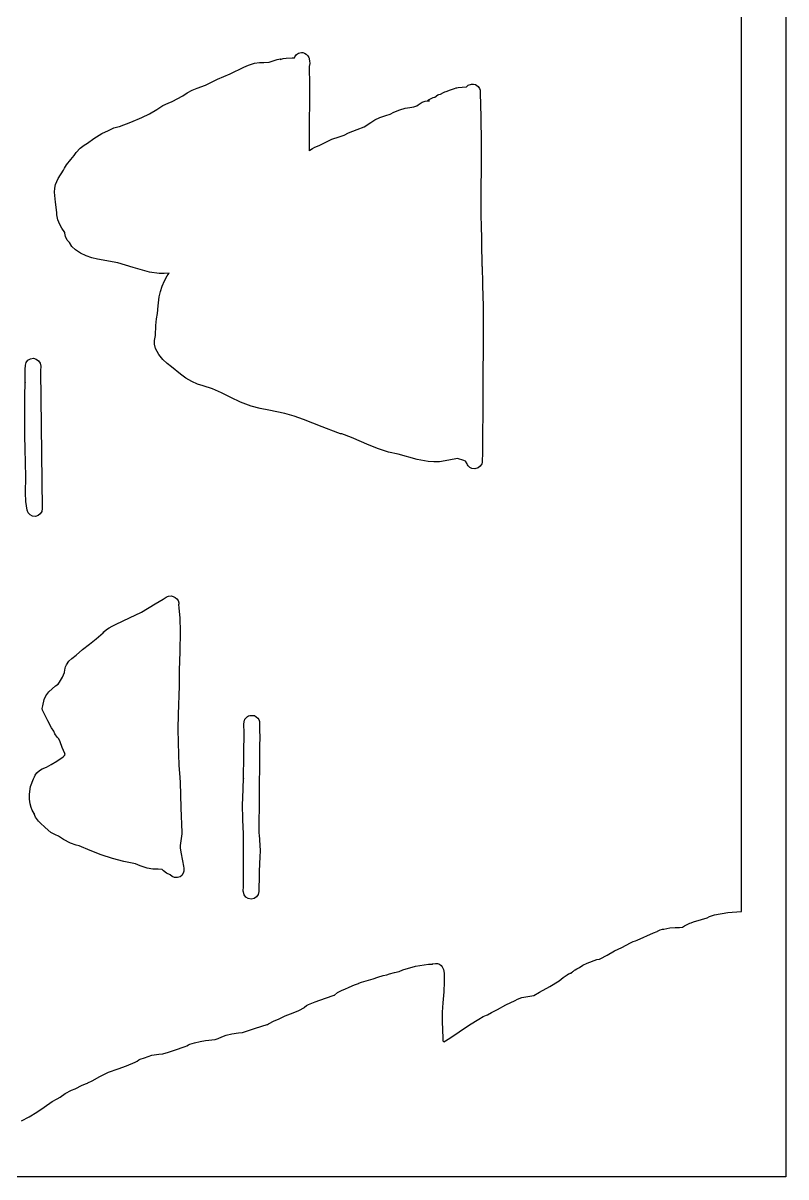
# Model space of a CAD drawing. Extents: x 2 to 598, y 673 to 2998.
# Drawn here: x 209.4 to 448, y 2302 to 2662.9 of the extents above; entities that cross this region are included whole.
import ezdxf

# ---------------------------------------------------------------- set-up
doc = ezdxf.new("R2010")
doc.units = 0

msp = doc.modelspace()

# ---------------------------------------------------------------- linework, layer by layer
at = {"layer": 'Calque 1'}
for p, q in [((434.07042, 2384.95928), (434.07, 2676.57)), ((294.25712, 2652.02249), (294.3796, 2652.33099)), ((294.3796, 2652.33099), (294.89067, 2653.00796)), ((294.89067, 2653.00796), (295.52164, 2653.42912)), ((295.52164, 2653.42912), (295.96866, 2653.58311)), ((295.96866, 2653.58311), (296.46681, 2653.64721)), ((296.46681, 2653.64721), (296.95515, 2653.60841)), ((296.95515, 2653.60841), (297.38097, 2653.48956)), ((297.38097, 2653.48956), (297.97938, 2653.15623)), ((297.97938, 2653.15623), (298.50339, 2652.6064)), ((298.50339, 2652.6064), (298.805296, 2652.074347)), ((274.20718, 2646.99428), (278.45085, 2649.05877)), ((278.45085, 2649.05877), (279.876701, 2649.689561)), ((279.876701, 2649.689561), (281.77521, 2650.30416)), ((281.77521, 2650.30416), (283.386606, 2650.535968)), ((283.386606, 2650.535968), (284.695411, 2650.560463)), ((284.695411, 2650.560463), (286.41007, 2650.58632)), ((286.41007, 2650.58632), (288.86521, 2651.41211)), ((288.86521, 2651.41211), (289.949741, 2651.666485)), ((289.77731, 2651.51031), (290.795881, 2651.785243)), ((290.02123, 2651.629997), (289.77731, 2651.51031)), ((289.949741, 2651.666485), (290.02123, 2651.629997)), ((290.795881, 2651.785243), (291.65471, 2651.86276)), ((291.65471, 2651.86276), (293.53986, 2651.97749)), ((293.53986, 2651.97749), (294.25712, 2652.02249)), ((298.805296, 2652.074347), (298.84393, 2651.87777)), ((298.84393, 2651.87777), (298.91993, 2651.52844)), ((298.91993, 2651.52844), (298.98093, 2651.08452)), ((299.06773, 2650.23135), (298.92097, 2649.22625)), ((298.92097, 2649.22625), (298.94637, 2643.39198)), ((298.98093, 2651.08452), (299.06773, 2650.23135)), ((268.16982, 2644.28543), (270.16763, 2645.27193)), ((270.16763, 2645.27193), (274.20718, 2646.99428)), ((260.76459, 2641.07993), (262.320675, 2641.864689)), ((262.320675, 2641.864689), (263.809923, 2642.467817)), ((263.809923, 2642.467817), (266.5043, 2643.4653)), ((266.5043, 2643.4653), (268.16982, 2644.28543)), ((298.94637, 2643.39198), (298.95137, 2642.07526)), ((298.95137, 2642.07526), (298.94837, 2637.2952)), ((341.27825, 2641.32176), (341.7454, 2641.49488)), ((341.7454, 2641.49488), (343.04249, 2641.96205)), ((343.04249, 2641.96205), (344.3499, 2642.41886)), ((344.3499, 2642.41886), (344.84134, 2642.58216)), ((344.84134, 2642.58216), (345.05165, 2642.64626)), ((345.05165, 2642.64626), (345.51211, 2642.74136)), ((345.51211, 2642.74136), (348.01376, 2642.90723)), ((348.01376, 2642.90723), (348.08246, 2642.91423)), ((348.08246, 2642.91423), (348.66642, 2643.42686)), ((348.66642, 2643.42686), (349.649504, 2643.740771)), ((349.649504, 2643.740771), (350.28252, 2643.751466)), ((350.28252, 2643.751466), (350.90969, 2643.59326)), ((350.90969, 2643.59326), (351.764287, 2642.987143)), ((351.764287, 2642.987143), (352.1251, 2642.42433)), ((352.1251, 2642.42433), (352.32716, 2641.82902)), ((352.32716, 2641.82902), (352.38966, 2641.28591)), ((254.817513, 2637.783231), (256.02536, 2638.2894)), ((256.02536, 2638.2894), (259.36728, 2640.09033)), ((259.36728, 2640.09033), (260.76459, 2641.07993)), ((332.986984, 2637.309645), (334.26574, 2638.08946)), ((334.26574, 2638.08946), (335.15252, 2638.47911)), ((335.15252, 2638.47911), (336.55346, 2638.56591)), ((335.863954, 2638.569835), (336.05996, 2638.63201)), ((335.95711, 2638.58341), (335.863954, 2638.569835)), ((336.380182, 2638.571098), (335.95711, 2638.58341)), ((335.987934, 2638.66523), (336.217634, 2638.873661)), ((336.05996, 2638.63201), (335.987934, 2638.66523)), ((336.217634, 2638.873661), (337.68675, 2639.54771)), ((336.55346, 2638.56591), (336.380182, 2638.571098)), ((337.68675, 2639.54771), (338.17662, 2639.68519)), ((338.17662, 2639.68519), (339.11507, 2640.36265)), ((339.11507, 2640.36265), (339.47578, 2640.50476)), ((339.47578, 2640.50476), (339.93983, 2640.64017)), ((339.93983, 2640.64017), (340.85502, 2641.14555)), ((340.85502, 2641.14555), (341.27825, 2641.32176)), ((352.38966, 2641.28591), (352.46206, 2636.92905)), ((246.52929, 2633.31968), (248.941043, 2634.498265)), ((248.941043, 2634.498265), (251.28765, 2635.81359)), ((251.28765, 2635.81359), (253.1418, 2637.02747)), ((253.1418, 2637.02747), (254.817513, 2637.783231)), ((298.94837, 2637.2952), (298.92877, 2632.90579)), ((322.847479, 2633.962716), (324.22503, 2634.37136)), ((324.22503, 2634.37136), (325.417609, 2634.966201)), ((325.417609, 2634.966201), (327.2109, 2635.75626)), ((327.2109, 2635.75626), (328.892893, 2636.22814)), ((328.892893, 2636.22814), (330.368376, 2636.497053)), ((330.368376, 2636.497053), (331.592686, 2636.694389)), ((331.592686, 2636.694389), (332.52116, 2636.95154)), ((332.52116, 2636.95154), (332.986984, 2637.309645)), ((352.46206, 2636.92905), (352.55046, 2633.69566)), ((239.60309, 2630.53122), (243.062436, 2631.815871)), ((243.062436, 2631.815871), (246.52929, 2633.31968)), ((298.92877, 2632.90579), (298.93967, 2631.60097)), ((298.93967, 2631.60097), (298.93467, 2627.38262)), ((316.06531, 2630.44084), (318.155566, 2631.791765)), ((318.155566, 2631.791765), (319.457215, 2632.602238)), ((319.457215, 2632.602238), (321.01593, 2633.35695)), ((321.01593, 2633.35695), (322.847479, 2633.962716)), ((352.55046, 2633.69566), (352.57986, 2631.54335)), ((352.57986, 2631.54335), (352.66306, 2627.325)), ((231.528106, 2626.711737), (234.01067, 2628.28536)), ((234.01067, 2628.28536), (236.17076, 2629.21812)), ((236.17076, 2629.21812), (236.738623, 2629.550602)), ((236.738623, 2629.550602), (237.84197, 2630.07285)), ((237.84197, 2630.07285), (239.027874, 2630.421791)), ((239.027874, 2630.421791), (239.60309, 2630.53122)), ((298.93467, 2627.38262), (298.93167, 2623.19165)), ((306.02561, 2626.55891), (308.23682, 2627.323156)), ((308.23682, 2627.323156), (309.78869, 2627.78054)), ((309.78869, 2627.78054), (311.1855, 2628.53759)), ((311.1855, 2628.53759), (313.888674, 2629.591897)), ((313.888674, 2629.591897), (316.06531, 2630.44084)), ((352.66306, 2627.325), (352.67996, 2622.98364)), ((226.0463, 2622.34152), (227.21523, 2623.6841)), ((227.21523, 2623.6841), (228.536039, 2624.699366)), ((228.536039, 2624.699366), (229.55615, 2625.28141)), ((229.55615, 2625.28141), (231.528106, 2626.711737)), ((299.07099, 2623.0661), (299.912565, 2623.615969)), ((299.912565, 2623.615969), (300.68796, 2623.99576)), ((300.68796, 2623.99576), (301.98918, 2624.57607)), ((301.98918, 2624.57607), (306.02561, 2626.55891)), ((222.97981, 2618.54796), (224.334786, 2620.181004)), ((224.334786, 2620.181004), (225.4081, 2621.40826)), ((225.4081, 2621.40826), (226.0463, 2622.34152)), ((298.93167, 2623.19165), (298.932, 2622.94)), ((298.932, 2622.94), (299.07099, 2623.0661)), ((352.67996, 2622.98364), (352.72126, 2618.05888)), ((220.35724, 2614.295), (222.03723, 2616.8628)), ((222.03723, 2616.8628), (222.34253, 2617.496745)), ((222.34253, 2617.496745), (222.97981, 2618.54796)), ((352.72126, 2618.05888), (352.60294, 2610.44953)), ((219.531019, 2612.383586), (220.35724, 2614.295)), ((219.27008, 2609.9944), (219.27308, 2609.9914)), ((219.27029, 2609.99131), (219.27008, 2609.9944)), ((219.526266, 2606.874108), (219.27029, 2609.99131)), ((219.27308, 2609.9914), (219.300627, 2611.23762)), ((219.300627, 2611.23762), (219.531019, 2612.383586)), ((352.60294, 2610.44953), (352.61484, 2603.42567)), ((219.96222, 2603.66044), (219.526266, 2606.874108)), ((219.985389, 2602.911619), (219.96222, 2603.66044)), ((220.25575, 2601.3722), (219.985389, 2602.911619)), ((352.61484, 2603.42567), (352.62084, 2601.60666)), ((220.866706, 2599.817096), (220.25575, 2601.3722)), ((221.552242, 2598.671708), (220.866706, 2599.817096)), ((222.46388, 2597.37244), (221.552242, 2598.671708)), ((352.62084, 2601.60666), (352.65544, 2600.40829)), ((352.65544, 2600.40829), (352.73864, 2594.39058)), ((222.444627, 2597.150638), (222.46388, 2597.37244)), ((222.63131, 2596.08879), (222.444627, 2597.150638)), ((223.184505, 2594.975821), (222.63131, 2596.08879)), ((223.80955, 2594.33749), (223.184505, 2594.975821)), ((223.89945, 2594.26719), (223.80955, 2594.33749)), ((223.90845, 2594.24229), (223.89945, 2594.26719)), ((224.6805, 2593.01031), (223.90845, 2594.24229)), ((225.82411, 2591.99074), (224.6805, 2593.01031)), ((227.411894, 2590.91981), (225.82411, 2591.99074)), ((352.73864, 2594.39058), (352.77994, 2593.125)), ((352.77994, 2593.125), (352.86784, 2587.97029)), ((229.124921, 2590.09468), (227.411894, 2590.91981)), ((230.910688, 2589.471624), (229.124921, 2590.09468)), ((232.716691, 2589.006921), (230.910688, 2589.471624)), ((239.09301, 2587.85716), (232.716691, 2589.006921)), ((243.802852, 2586.465415), (239.09301, 2587.85716)), ((352.86784, 2587.97029), (352.89574, 2587.21634)), ((248.89965, 2584.97566), (243.802852, 2586.465415)), ((251.956981, 2584.523231), (248.89965, 2584.97566)), ((253.524071, 2584.505113), (251.956981, 2584.523231)), ((255.1096, 2584.64081), (253.524071, 2584.505113)), ((253.591084, 2582.219457), (254.45177, 2583.77213)), ((254.45177, 2583.77213), (255.1096, 2584.64081)), ((352.89574, 2587.21634), (352.90814, 2587.15024)), ((352.90814, 2587.15024), (352.92454, 2587.01485)), ((352.92454, 2587.01485), (352.93354, 2586.89031)), ((352.93354, 2586.89031), (352.94914, 2586.62882)), ((352.94914, 2586.62882), (352.99674, 2585.57668)), ((352.99674, 2585.57668), (353.08044, 2582.40994)), ((252.372752, 2578.924177), (252.901159, 2580.589996)), ((252.901159, 2580.589996), (253.591084, 2582.219457)), ((353.08044, 2582.40994), (353.14654, 2580.82244)), ((353.14654, 2580.82244), (353.19974, 2577.51515)), ((251.676307, 2574.386829), (251.99662, 2577.26243)), ((251.99662, 2577.26243), (252.372752, 2578.924177)), ((353.19974, 2577.51515), (353.28864, 2574.34635)), ((251.47055, 2572.03073), (251.676307, 2574.386829)), ((353.28864, 2574.34635), (353.31864, 2567.30492)), ((250.92278, 2568.30072), (251.159562, 2570.319936)), ((251.159562, 2570.319936), (251.47055, 2572.03073)), ((250.79359, 2565.1526), (250.92278, 2568.30072)), ((353.31864, 2567.30492), (353.28294, 2565.1309)), ((250.510516, 2563.634613), (250.79359, 2565.1526)), ((250.511312, 2562.466961), (250.510516, 2563.634613)), ((250.85559, 2561.10168), (250.511312, 2562.466961)), ((353.28294, 2565.1309), (353.30674, 2560.52445)), ((251.871945, 2559.210021), (250.85559, 2561.10168)), ((253.142141, 2557.682176), (251.871945, 2559.210021)), ((353.30674, 2560.52445), (353.22304, 2553.77965)), ((210.09617, 2554.86703), (210.12557, 2555.58997)), ((210.09617, 2554.77503), (210.09617, 2554.86703)), ((210.12557, 2555.64067), (210.13357, 2555.82617)), ((210.12557, 2555.58997), (210.12557, 2555.64067)), ((210.13357, 2555.82617), (210.392296, 2556.716186)), ((210.392296, 2556.716186), (210.946162, 2557.420908)), ((210.946162, 2557.420908), (211.719406, 2557.874226)), ((211.719406, 2557.874226), (212.636262, 2558.010026)), ((212.636262, 2558.010026), (213.53647, 2557.78936)), ((213.53647, 2557.78936), (214.264095, 2557.265945)), ((214.264095, 2557.265945), (214.749866, 2556.512666)), ((214.749866, 2556.512666), (214.92451, 2555.60241)), ((214.92451, 2555.60241), (214.90281, 2554.10122)), ((254.520017, 2556.433424), (253.142141, 2557.682176)), ((255.85941, 2555.37904), (254.520017, 2556.433424)), ((258.693535, 2553.046788), (255.85941, 2555.37904)), ((210.03807, 2550.37787), (210.10417, 2554.12079)), ((210.10417, 2554.12079), (210.09617, 2554.77503)), ((214.90281, 2554.10122), (215.41751, 2510.99942)), ((260.341348, 2551.825646), (258.693535, 2553.046788)), ((262.19186, 2550.73021), (260.341348, 2551.825646)), ((353.22304, 2553.77965), (353.20084, 2548.09318)), ((209.9346, 2546.13629), (210.04107, 2550.44767)), ((210.04107, 2550.44767), (210.03807, 2550.37787)), ((264.002012, 2549.956559), (262.19186, 2550.73021)), ((265.720684, 2549.408454), (264.002012, 2549.956559)), ((268.62247, 2548.50864), (265.720684, 2549.408454)), ((271.463436, 2547.19642), (268.62247, 2548.50864)), ((353.20084, 2548.09318), (353.23544, 2543.98336)), ((209.9276, 2545.84382), (209.9346, 2546.13629)), ((209.999725, 2540.38518), (209.9276, 2545.84382)), ((274.385, 2545.738443), (271.463436, 2547.19642)), ((277.463749, 2544.309187), (274.385, 2545.738443)), ((280.77627, 2543.08313), (277.463749, 2544.309187)), ((283.551578, 2542.352756), (280.77627, 2543.08313)), ((286.246695, 2541.811859), (283.551578, 2542.352756)), ((291.32037, 2540.79594), (286.246695, 2541.811859)), ((294.229077, 2539.942235), (291.32037, 2540.79594)), ((353.23544, 2543.98336), (353.11656, 2531.27306)), ((209.9829, 2534.81812), (209.999725, 2540.38518)), ((297.098481, 2538.916634), (294.229077, 2539.942235)), ((302.96717, 2536.58999), (297.098481, 2538.916634)), ((209.92345, 2533.55001), (209.92284, 2533.5474)), ((209.92284, 2533.5474), (209.926, 2533.55)), ((210.05987, 2529.92178), (209.92345, 2533.55001)), ((209.926, 2533.55), (209.9829, 2534.81812)), ((307.82682, 2534.70794), (302.96717, 2536.58999)), ((308.67586, 2534.42422), (307.82682, 2534.70794)), ((309.12492, 2534.34982), (308.67586, 2534.42422)), ((309.13732, 2534.34982), (309.12492, 2534.34982)), ((312.1361, 2533.22844), (309.13732, 2534.34982)), ((317.673745, 2530.898128), (312.1361, 2533.22844)), ((210.05987, 2529.74507), (210.05987, 2529.92178)), ((210.31929, 2520.93681), (210.05987, 2529.74507)), ((320.590168, 2529.725814), (317.673745, 2530.898128)), ((323.6589, 2528.70571), (320.590168, 2529.725814)), ((353.11656, 2531.27306), (353.12796, 2529.46387)), ((326.72021, 2528.00033), (323.6589, 2528.70571)), ((332.700472, 2526.342559), (326.72021, 2528.00033)), ((336.0774, 2525.73142), (332.700472, 2526.342559)), ((342.58281, 2526.139933), (339.64291, 2525.68783)), ((345.24413, 2526.70221), (342.58281, 2526.139933)), ((347.29205, 2526.05782), (345.24413, 2526.70221)), ((347.74476, 2525.89814), (347.29205, 2526.05782)), ((353.03266, 2526.35807), (353.01576, 2525.96532)), ((353.03666, 2526.49708), (353.03266, 2526.35807)), ((353.04166, 2526.76946), (353.03366, 2526.6413)), ((353.03366, 2526.6413), (353.03666, 2526.6185)), ((353.03666, 2526.6185), (353.03666, 2526.49708)), ((353.09856, 2527.42367), (353.04166, 2526.76946)), ((353.12796, 2529.46387), (353.09856, 2527.42367)), ((337.83983, 2525.618882), (336.0774, 2525.73142)), ((339.64291, 2525.68783), (337.83983, 2525.618882)), ((348.27858, 2524.97467), (347.74476, 2525.89814)), ((348.41344, 2524.67961), (348.27858, 2524.97467)), ((348.591444, 2524.369704), (348.41344, 2524.67961)), ((349.15242, 2523.86107), (348.591444, 2524.369704)), ((349.788712, 2523.541369), (349.15242, 2523.86107)), ((350.7456, 2523.4244), (349.788712, 2523.541369)), ((351.732851, 2523.738437), (350.7456, 2523.4244)), ((352.39149, 2524.26207), (351.732851, 2523.738437)), ((352.876426, 2525.029787), (352.39149, 2524.26207)), ((352.95736, 2525.45528), (352.876426, 2525.029787)), ((353.01576, 2525.96532), (352.95736, 2525.45528)), ((210.204821, 2515.921024), (210.31929, 2520.93681)), ((210.298279, 2513.258121), (210.204821, 2515.921024)), ((210.66243, 2510.51211), (210.298279, 2513.258121)), ((210.996336, 2509.680635), (210.66243, 2510.51211)), ((211.589675, 2509.046799), (210.996336, 2509.680635)), ((212.369302, 2508.664723), (211.589675, 2509.046799)), ((213.262072, 2508.588532), (212.369302, 2508.664723)), ((214.12083, 2508.844223), (213.262072, 2508.588532)), ((214.806754, 2509.376491), (214.12083, 2508.844223)), ((215.259196, 2510.117502), (214.806754, 2509.376491)), ((215.41751, 2510.99942), (215.259196, 2510.117502)), ((250.67181, 2481.22669), (253.19982, 2482.73513)), ((253.19982, 2482.73513), (254.16565, 2483.26429)), ((254.16565, 2483.26429), (254.61264, 2483.47307)), ((254.61264, 2483.47307), (254.86824, 2483.613377)), ((254.86824, 2483.613377), (255.68391, 2483.70096)), ((255.68391, 2483.70096), (256.300958, 2483.570833)), ((256.300958, 2483.570833), (256.950787, 2483.236691)), ((256.950787, 2483.236691), (257.515075, 2482.782897)), ((257.515075, 2482.782897), (257.8755, 2482.29381)), ((246.48756, 2478.65476), (250.67181, 2481.22669)), ((257.8755, 2482.29381), (258.096936, 2481.554167)), ((258.09098, 2481.14298), (258.06818, 2481.00087)), ((258.06818, 2481.00087), (258.12868, 2480.01488)), ((258.096936, 2481.554167), (258.09098, 2481.14298)), ((258.12868, 2480.01488), (258.45012, 2476.75875)), ((238.55523, 2474.90098), (242.731001, 2476.813116)), ((242.731001, 2476.813116), (246.48756, 2478.65476)), ((258.45012, 2476.75875), (258.54782, 2472.61688)), ((232.311886, 2470.309581), (234.46504, 2472.2014)), ((234.46504, 2472.2014), (234.703925, 2472.490319)), ((234.703925, 2472.490319), (235.48461, 2473.19359)), ((235.48461, 2473.19359), (236.31662, 2473.71552)), ((236.31662, 2473.71552), (237.23387, 2474.2142)), ((237.23387, 2474.2142), (238.55523, 2474.90098)), ((258.54782, 2472.61688), (258.470395, 2466.36703)), ((228.025689, 2466.919077), (230.20173, 2468.61661)), ((230.20173, 2468.61661), (232.311886, 2470.309581)), ((224.610095, 2464.117962), (225.99373, 2465.19408)), ((225.99373, 2465.19408), (228.025689, 2466.919077)), ((258.470395, 2466.36703), (258.2295, 2460.32928)), ((222.47637, 2460.43275), (222.61384, 2461.1216)), ((222.61384, 2461.1216), (222.70064, 2461.47455)), ((222.70064, 2461.47455), (222.96626, 2462.13497)), ((222.966, 2462.14), (223.764827, 2463.278551)), ((222.96626, 2462.13497), (222.966, 2462.14)), ((223.764827, 2463.278551), (224.610095, 2464.117962)), ((220.84095, 2456.7074), (221.764361, 2458.308608)), ((221.764361, 2458.308608), (222.34989, 2459.71807)), ((222.34989, 2459.71807), (222.36889, 2459.8271)), ((222.36889, 2459.8271), (222.47637, 2460.43275)), ((258.2295, 2460.32928), (258.2052, 2455.60864)), ((217.44529, 2453.67348), (219.578945, 2455.533531)), ((219.578945, 2455.533531), (220.348282, 2456.156905)), ((220.348282, 2456.156905), (220.84095, 2456.7074)), ((258.2052, 2455.60864), (257.922366, 2446.621246)), ((215.53738, 2449.33782), (215.989311, 2451.30207)), ((215.989311, 2451.30207), (216.521174, 2452.472233)), ((216.521174, 2452.472233), (217.44529, 2453.67348)), ((215.428326, 2448.482314), (215.53738, 2449.33782)), ((215.491198, 2447.973285), (215.428326, 2448.482314)), ((215.78337, 2447.3922), (215.491198, 2447.973285)), ((216.29084, 2446.27961), (215.78337, 2447.3922)), ((257.922366, 2446.621246), (257.840125, 2442.186736)), ((217.18018, 2444.65697), (216.29084, 2446.27961)), ((218.31759, 2442.4261), (217.18018, 2444.65697)), ((278.40407, 2443.56434), (278.52758, 2444.30176)), ((278.45167, 2442.74837), (278.40407, 2443.56434)), ((278.52758, 2444.30176), (278.69038, 2444.82938)), ((278.69038, 2444.82938), (278.76888, 2445.01593)), ((278.76888, 2445.01593), (278.789354, 2445.160624)), ((278.789354, 2445.160624), (279.25568, 2445.71718)), ((279.25568, 2445.71718), (279.60448, 2446.00709)), ((279.60448, 2446.00709), (279.91351, 2446.18537)), ((279.91351, 2446.18537), (280.37603, 2446.3528)), ((280.37603, 2446.3528), (281.77904, 2446.2789)), ((281.77904, 2446.2789), (282.86578, 2445.47947)), ((282.86578, 2445.47947), (283.10608, 2445.09344)), ((283.10608, 2445.09344), (283.23268, 2444.78907)), ((283.23268, 2444.78907), (283.33138, 2444.37876)), ((283.33138, 2444.37876), (283.35828, 2443.96535)), ((283.35428, 2443.93695), (283.34428, 2441.83992)), ((283.35828, 2443.96535), (283.35428, 2443.93695)), ((219.00334, 2441.37397), (218.31759, 2442.4261)), ((219.33457, 2440.62001), (219.00334, 2441.37397)), ((220.110174, 2439.56564), (219.33457, 2440.62001)), ((220.57068, 2439.04956), (220.110174, 2439.56564)), ((257.840125, 2442.186736), (257.88635, 2437.76064)), ((278.54367, 2441.71536), (278.45167, 2442.74837)), ((278.50437, 2433.67554), (278.54367, 2441.71536)), ((283.34428, 2441.83992), (283.452588, 2439.381272)), ((283.452588, 2439.381272), (283.36858, 2436.84281)), ((221.026074, 2438.019526), (220.57068, 2439.04956)), ((221.62075, 2436.29521), (221.026074, 2438.019526)), ((222.4889, 2434.44829), (221.62075, 2436.29521)), ((257.88635, 2437.76064), (258.15403, 2430.68562)), ((283.36858, 2436.84281), (283.30398, 2433.64352)), ((219.92576, 2432.04172), (221.99591, 2433.37032)), ((221.99591, 2433.37032), (222.406169, 2433.759872)), ((222.406169, 2433.759872), (222.59847, 2434.15115)), ((222.59847, 2434.15115), (222.4889, 2434.44829)), ((278.308, 2426.6), (278.50437, 2433.67554)), ((283.304, 2433.61), (283.18671, 2409.3789)), ((283.30398, 2433.64352), (283.304, 2433.61)), ((213.737, 2428.32515), (214.596293, 2429.075506)), ((214.596293, 2429.075506), (215.428165, 2429.576923)), ((215.428165, 2429.576923), (216.73629, 2430.13331)), ((216.73629, 2430.13331), (218.244981, 2430.954473)), ((218.244981, 2430.954473), (219.92576, 2432.04172)), ((258.15403, 2430.68562), (258.380564, 2428.263795)), ((211.751945, 2424.101959), (212.67761, 2426.4989)), ((212.67761, 2426.4989), (212.93703, 2427.07975)), ((212.93703, 2427.07975), (213.200035, 2427.617546)), ((213.200035, 2427.617546), (213.737, 2428.32515)), ((258.380564, 2428.263795), (258.52093, 2425.42806)), ((258.52093, 2425.42806), (258.521, 2425.42)), ((258.521, 2425.42), (258.766564, 2417.480898)), ((278.11508, 2420.32509), (278.30783, 2426.69524)), ((278.30783, 2426.69524), (278.308, 2426.6)), ((211.37728, 2421.66466), (211.37651, 2421.6594)), ((211.37651, 2421.6594), (211.37951, 2421.65992)), ((211.412591, 2420.184065), (211.37728, 2421.66466)), ((211.37951, 2421.65992), (211.751945, 2424.101959)), ((211.6031, 2418.6819), (211.412591, 2420.184065)), ((211.89145, 2417.580542), (211.6031, 2418.6819)), ((278.07716, 2418.62116), (278.07728, 2418.6234)), ((278.18725, 2413.73567), (278.07716, 2418.62116)), ((278.07728, 2418.6234), (278.11908, 2420.39539)), ((278.11908, 2420.39539), (278.11508, 2420.32509)), ((212.271712, 2416.728057), (211.89145, 2417.580542)), ((212.8981, 2415.66865), (212.271712, 2416.728057)), ((212.874694, 2415.528513), (212.845696, 2415.715599)), ((212.845696, 2415.715599), (212.8981, 2415.66865)), ((213.30479, 2414.50954), (212.874694, 2415.528513)), ((214.204624, 2413.270739), (213.30479, 2414.50954)), ((258.766564, 2417.480898), (259.03519, 2409.6664)), ((214.78585, 2412.75358), (214.204624, 2413.270739)), ((216.272424, 2411.232724), (214.78585, 2412.75358)), ((218.14068, 2409.70415), (216.272424, 2411.232724)), ((278.19225, 2413.52483), (278.18725, 2413.73567)), ((278.242586, 2411.565425), (278.19225, 2413.52483)), ((278.385, 2409.23), (278.242586, 2411.565425)), ((219.557354, 2408.936054), (218.14068, 2409.70415)), ((220.45631, 2408.56521), (219.557354, 2408.936054)), ((222.10011, 2407.557378), (220.45631, 2408.56521)), ((224.24212, 2406.36431), (222.10011, 2407.557378)), ((259.02519, 2409.28813), (258.58386, 2405.6682)), ((259.03519, 2409.6664), (259.02519, 2409.28813)), ((278.306, 2392.96019), (278.3846, 2409.22219)), ((278.3846, 2409.22219), (278.385, 2409.23)), ((283.18671, 2409.3789), (283.19071, 2409.3536)), ((283.19071, 2409.3536), (283.23411, 2408.93554)), ((283.23411, 2408.93554), (283.439409, 2405.7659)), ((226.048036, 2405.743359), (224.24212, 2406.36431)), ((226.98252, 2405.52353), (226.048036, 2405.743359)), ((230.371974, 2404.067153), (226.98252, 2405.52353)), ((233.839401, 2402.76495), (230.371974, 2404.067153)), ((258.58386, 2405.6682), (258.57707, 2404.869639)), ((258.57707, 2404.869639), (258.77764, 2403.57892)), ((258.77764, 2403.57892), (259.29649, 2400.86849)), ((283.439409, 2405.7659), (283.526471, 2404.005948)), ((283.526471, 2404.005948), (283.48372, 2402.11839)), ((237.370288, 2401.625444), (233.839401, 2402.76495)), ((240.95012, 2400.65716), (237.370288, 2401.625444)), ((244.6088, 2399.90165), (240.95012, 2400.65716)), ((246.072781, 2399.280574), (244.6088, 2399.90165)), ((259.29649, 2400.86849), (259.59671, 2399.18952)), ((283.48372, 2402.11839), (283.23567, 2397.60703)), ((248.252, 2398.51), (246.072781, 2399.280574)), ((248.25155, 2398.50895), (248.252, 2398.51)), ((250.035865, 2398.261833), (248.25155, 2398.50895)), ((251.64825, 2398.23403), (250.035865, 2398.261833)), ((252.88382, 2398.18183), (251.64825, 2398.23403)), ((253.325589, 2397.732459), (252.88382, 2398.18183)), ((254.27444, 2397.00774), (253.325589, 2397.732459)), ((255.42371, 2396.44861), (254.27444, 2397.00774)), ((256.01902, 2395.92926), (255.42371, 2396.44861)), ((259.042143, 2396.268938), (258.522557, 2395.877053)), ((259.49789, 2396.99017), (259.042143, 2396.268938)), ((259.730195, 2397.667933), (259.49789, 2396.99017)), ((259.59671, 2399.18952), (259.69231, 2398.54615)), ((259.69231, 2398.54615), (259.72331, 2398.22007)), ((259.72331, 2398.22007), (259.72631, 2397.93585)), ((259.72631, 2397.93585), (259.730195, 2397.667933)), ((283.23567, 2397.60703), (283.257204, 2395.054849)), ((256.753381, 2395.640544), (256.01902, 2395.92926)), ((257.70783, 2395.60679), (256.753381, 2395.640544)), ((258.522557, 2395.877053), (257.70783, 2395.60679)), ((278.298, 2391.29), (278.306, 2392.96019)), ((283.10698, 2392.86728), (283.09998, 2391.26272)), ((283.257204, 2395.054849), (283.10698, 2392.86728)), ((278.30338, 2391.28649), (278.298, 2391.29)), ((278.30338, 2391.14593), (278.30338, 2391.28649)), ((278.535664, 2390.242028), (278.30338, 2391.14593)), ((279.072524, 2389.517005), (278.535664, 2390.242028)), ((279.838524, 2389.040431), (279.072524, 2389.517005)), ((280.758228, 2388.881881), (279.838524, 2389.040431)), ((281.669126, 2389.085004), (280.758228, 2388.881881)), ((282.411024, 2389.598292), (281.669126, 2389.085004)), ((282.911963, 2390.348585), (282.411024, 2389.598292)), ((283.09998, 2391.26272), (282.911963, 2390.348585)), ((418.40419, 2381.4184), (419.13852, 2381.78117)), ((419.13852, 2381.78117), (421.548501, 2382.535965)), ((421.548501, 2382.535965), (423.34343, 2383.06843)), ((423.34343, 2383.06843), (424.11288, 2383.476119)), ((424.11288, 2383.476119), (425.63062, 2384.00791)), ((425.63062, 2384.00791), (429.832768, 2384.6848)), ((429.832768, 2384.6848), (433.96191, 2384.98408)), ((433.96191, 2384.98408), (434.07042, 2384.95928)), ((401.51374, 2375.99703), (406.58837, 2378.37053)), ((406.58837, 2378.37053), (407.75367, 2378.7612)), ((407.75367, 2378.7612), (407.873169, 2378.868072)), ((407.873169, 2378.868072), (408.68077, 2379.24748)), ((408.68077, 2379.24748), (409.401525, 2379.437527)), ((409.401525, 2379.437527), (409.79387, 2379.45677)), ((409.79387, 2379.45677), (411.694878, 2379.862714)), ((411.694878, 2379.862714), (413.359635, 2379.996392)), ((413.359635, 2379.996392), (414.714027, 2380.03583)), ((414.714027, 2380.03583), (415.68394, 2380.15905)), ((415.68394, 2380.15905), (416.264554, 2380.55126)), ((416.264554, 2380.55126), (417.97115, 2381.3197)), ((417.97115, 2381.3197), (418.40419, 2381.4184)), ((396.67373, 2373.75996), (399.41568, 2375.18416)), ((399.41568, 2375.18416), (400.269374, 2375.643954)), ((400.269374, 2375.643954), (400.95926, 2375.86629)), ((400.95926, 2375.86629), (401.51374, 2375.99703)), ((389.94752, 2370.18808), (392.102364, 2371.322097)), ((392.102364, 2371.322097), (394.38188, 2372.65977)), ((394.38188, 2372.65977), (396.67373, 2373.75996)), ((328.22632, 2366.74502), (332.165979, 2367.877348)), ((332.165979, 2367.877348), (336.23361, 2368.53509)), ((336.23361, 2368.53509), (337.19219, 2368.51079)), ((337.19219, 2368.51079), (337.3529, 2368.52159)), ((337.3529, 2368.52159), (337.3373, 2368.51259)), ((337.3373, 2368.51259), (337.3569, 2368.52159)), ((337.3569, 2368.52159), (337.46384, 2368.52959)), ((337.37754, 2368.53259), (337.58476, 2368.63336)), ((337.46384, 2368.52959), (337.37754, 2368.53259)), ((337.58476, 2368.63336), (338.451479, 2368.769523)), ((338.451479, 2368.769523), (339.012116, 2368.70696)), ((339.012116, 2368.70696), (339.6079, 2368.49074)), ((339.6079, 2368.49074), (340.133102, 2368.126954)), ((340.133102, 2368.126954), (340.517603, 2367.693571)), ((340.517603, 2367.693571), (340.92875, 2366.84949)), ((382.64667, 2367.09359), (383.1955, 2367.39797)), ((383.1955, 2367.39797), (383.51898, 2367.553)), ((383.51898, 2367.553), (383.7443, 2367.68064)), ((383.7443, 2367.68064), (384.497882, 2368.186515)), ((384.497882, 2368.186515), (385.82529, 2368.87953)), ((385.82529, 2368.87953), (388.83855, 2369.97972)), ((388.83855, 2369.97972), (389.54393, 2370.08566)), ((389.54393, 2370.08566), (389.71292, 2370.08266)), ((389.71292, 2370.08266), (389.94752, 2370.18808)), ((317.413364, 2363.538061), (318.93903, 2363.91211)), ((318.93903, 2363.91211), (320.333824, 2364.4559)), ((320.333824, 2364.4559), (322.04169, 2365.00404)), ((322.04169, 2365.00404), (323.12947, 2365.1787)), ((323.12947, 2365.1787), (324.060398, 2365.507183)), ((324.060398, 2365.507183), (325.59134, 2365.95385)), ((325.59134, 2365.95385), (327.05998, 2366.19983)), ((327.05998, 2366.19983), (328.22632, 2366.74502)), ((340.92875, 2366.84949), (340.92875, 2366.84896)), ((340.92875, 2366.84896), (341.12774, 2365.702681)), ((341.13131, 2364.7359), (341.07341, 2363.03782)), ((341.12774, 2365.702681), (341.13131, 2364.7359)), ((377.05421, 2363.31039), (378.30219, 2364.31963)), ((378.30219, 2364.31963), (379.57137, 2365.225)), ((379.57137, 2365.225), (380.02611, 2365.4963)), ((380.02611, 2365.4963), (380.78472, 2365.75365)), ((380.44677, 2365.6472), (381.30357, 2366.15259)), ((380.749976, 2365.722434), (380.44677, 2365.6472)), ((380.888508, 2365.76448), (380.749976, 2365.722434)), ((380.78472, 2365.75365), (380.888508, 2365.76448)), ((381.30357, 2366.15259), (381.35837, 2366.18669)), ((381.35837, 2366.18669), (381.37027, 2366.20579)), ((381.37027, 2366.20579), (381.55993, 2366.39544)), ((381.55993, 2366.39544), (381.72376, 2366.52929)), ((381.72376, 2366.52929), (381.91082, 2366.65796)), ((381.91082, 2366.65796), (382.11854, 2366.7856)), ((382.11854, 2366.7856), (382.64667, 2367.09359)), ((307.7971, 2359.7072), (309.201635, 2360.439728)), ((309.201635, 2360.439728), (310.08945, 2360.74435)), ((310.08945, 2360.74435), (311.40472, 2361.36149)), ((311.40472, 2361.36149), (313.07585, 2362.06416)), ((313.07585, 2362.06416), (314.34656, 2362.46672)), ((314.34656, 2362.46672), (314.446738, 2362.569501)), ((314.446738, 2362.569501), (315.26744, 2362.94628)), ((315.26744, 2362.94628), (317.413364, 2363.538061)), ((341.07341, 2363.03782), (340.97631, 2359.92689)), ((370.95795, 2359.77314), (374.18731, 2361.542841)), ((374.18731, 2361.542841), (377.05421, 2363.31039)), ((298.67205, 2355.93434), (300.72879, 2356.78545)), ((300.72879, 2356.78545), (304.030743, 2357.879527)), ((304.030743, 2357.879527), (306.73514, 2358.82977)), ((306.73514, 2358.82977), (306.83539, 2358.85247)), ((306.83539, 2358.85247), (307.7971, 2359.7072)), ((340.69207, 2356.43357), (340.53396, 2353.48439)), ((340.97631, 2359.92689), (340.69207, 2356.43357)), ((360.445058, 2355.799876), (363.34486, 2357.22167)), ((363.34486, 2357.22167), (364.075895, 2357.605918)), ((364.075895, 2357.605918), (365.41242, 2358.10637)), ((365.41242, 2358.10637), (367.884519, 2358.518974)), ((367.884519, 2358.518974), (369.12589, 2358.6898)), ((369.12589, 2358.6898), (369.126, 2358.69)), ((369.126, 2358.69), (370.95795, 2359.77314)), ((291.43216, 2352.374627), (293.83928, 2353.35982)), ((293.83928, 2353.35982), (295.652575, 2354.07522)), ((295.652575, 2354.07522), (297.3786, 2354.9468)), ((297.3786, 2354.9468), (297.4773, 2355.11423)), ((297.4773, 2355.11423), (298.04676, 2355.60412)), ((298.04676, 2355.60412), (298.67205, 2355.93434)), ((340.53396, 2353.48439), (340.50556, 2350.60912)), ((354.69421, 2352.65709), (355.95667, 2353.44723)), ((355.95667, 2353.44723), (357.77102, 2354.3495)), ((357.77102, 2354.3495), (360.445058, 2355.799876)), ((282.0653, 2348.55924), (285.77824, 2349.62119)), ((285.77824, 2349.62119), (285.83874, 2349.62619)), ((285.83874, 2349.62619), (286.16428, 2349.8944)), ((286.16428, 2349.8944), (287.936953, 2350.806794)), ((287.936953, 2350.806794), (289.31139, 2351.36614)), ((289.31139, 2351.36614), (291.43216, 2352.374627)), ((340.50556, 2350.60912), (340.6523, 2345.34587)), ((345.813694, 2347.41278), (349.02531, 2349.61439)), ((349.02531, 2349.61439), (351.97398, 2351.31661)), ((351.97398, 2351.31661), (353.35632, 2352.18942)), ((353.35632, 2352.18942), (354.403063, 2352.607594)), ((354.403063, 2352.607594), (354.69421, 2352.65709)), ((270.422762, 2345.284802), (271.567459, 2345.76682)), ((271.567459, 2345.76682), (272.961124, 2346.315025)), ((272.961124, 2346.315025), (274.66369, 2346.79604)), ((274.66369, 2346.79604), (276.797779, 2347.060377)), ((276.797779, 2347.060377), (278.08724, 2347.15829)), ((278.08724, 2347.15829), (279.8717, 2347.769736)), ((279.8717, 2347.769736), (282.0653, 2348.55924)), ((342.87219, 2345.39294), (345.813694, 2347.41278)), ((256.81919, 2341.69199), (260.1296, 2342.76375)), ((260.1296, 2342.76375), (260.61069, 2342.95444)), ((260.61069, 2342.95444), (260.62629, 2342.97354)), ((260.62629, 2342.97354), (261.10638, 2343.32649)), ((261.10638, 2343.32649), (261.51566, 2343.51666)), ((261.51566, 2343.51666), (262.97397, 2343.9652)), ((262.97397, 2343.9652), (264.751682, 2344.380998)), ((264.751682, 2344.380998), (266.421063, 2344.634367)), ((266.421063, 2344.634367), (269.4671, 2345.00235)), ((269.4671, 2345.00235), (270.422762, 2345.284802)), ((340.6523, 2345.34587), (340.6668, 2345.06165)), ((340.6668, 2345.06165), (340.6698, 2345.02965)), ((340.6698, 2345.02965), (340.6899, 2344.64156)), ((340.6899, 2344.64156), (340.6899, 2344.55526)), ((340.6899, 2344.55526), (340.88212, 2344.34494)), ((340.88212, 2344.34494), (340.96122, 2344.25244)), ((340.96122, 2344.25244), (342.87219, 2345.39294)), ((245.11087, 2338.23023), (245.59714, 2338.59506)), ((245.59714, 2338.59506), (245.86535, 2338.72374)), ((245.86535, 2338.72374), (246.03794, 2338.78984)), ((246.03794, 2338.78984), (247.37429, 2339.26629)), ((247.37429, 2339.26629), (249.65272, 2340.05281)), ((249.65272, 2340.05281), (251.84535, 2340.40524)), ((251.84535, 2340.40524), (253.13107, 2340.54684)), ((253.13107, 2340.54684), (254.849869, 2341.02262)), ((254.849869, 2341.02262), (256.81919, 2341.69199)), ((236.07575, 2334.72501), (239.122579, 2335.837941)), ((239.122579, 2335.837941), (241.76638, 2336.76314)), ((241.76638, 2336.76314), (244.46338, 2337.91139)), ((244.46338, 2337.91139), (245.11087, 2338.23023)), ((227.91295, 2330.65704), (229.20893, 2331.185339)), ((229.20893, 2331.185339), (229.53561, 2331.29369)), ((229.53561, 2331.29369), (229.708467, 2331.387313)), ((229.708467, 2331.387313), (231.0523, 2332.07297)), ((231.0523, 2332.07297), (233.405434, 2333.378586)), ((233.405434, 2333.378586), (236.07575, 2334.72501)), ((220.96402, 2326.97096), (222.535199, 2328.040499)), ((222.535199, 2328.040499), (224.55658, 2329.17393)), ((224.55658, 2329.17393), (225.68156, 2329.53773)), ((225.68156, 2329.53773), (227.91295, 2330.65704)), ((215.96123, 2323.830388), (218.49958, 2325.56278)), ((218.49958, 2325.56278), (220.08502, 2326.43404)), ((220.08502, 2326.43404), (220.96402, 2326.97096)), ((208.89654, 2319.54092), (211.325989, 2320.7776)), ((211.325989, 2320.7776), (213.70815, 2322.21828)), ((213.70815, 2322.21828), (215.96123, 2323.830388))]:
    msp.add_line(p, q, dxfattribs=at)
at = {"layer": 'COUPE'}
for p, q in [((448, 2798), (448, 2302)), ((448, 2302), (1.99988, 2302))]:
    msp.add_line(p, q, dxfattribs=at)

doc.saveas('drawing.dxf')
